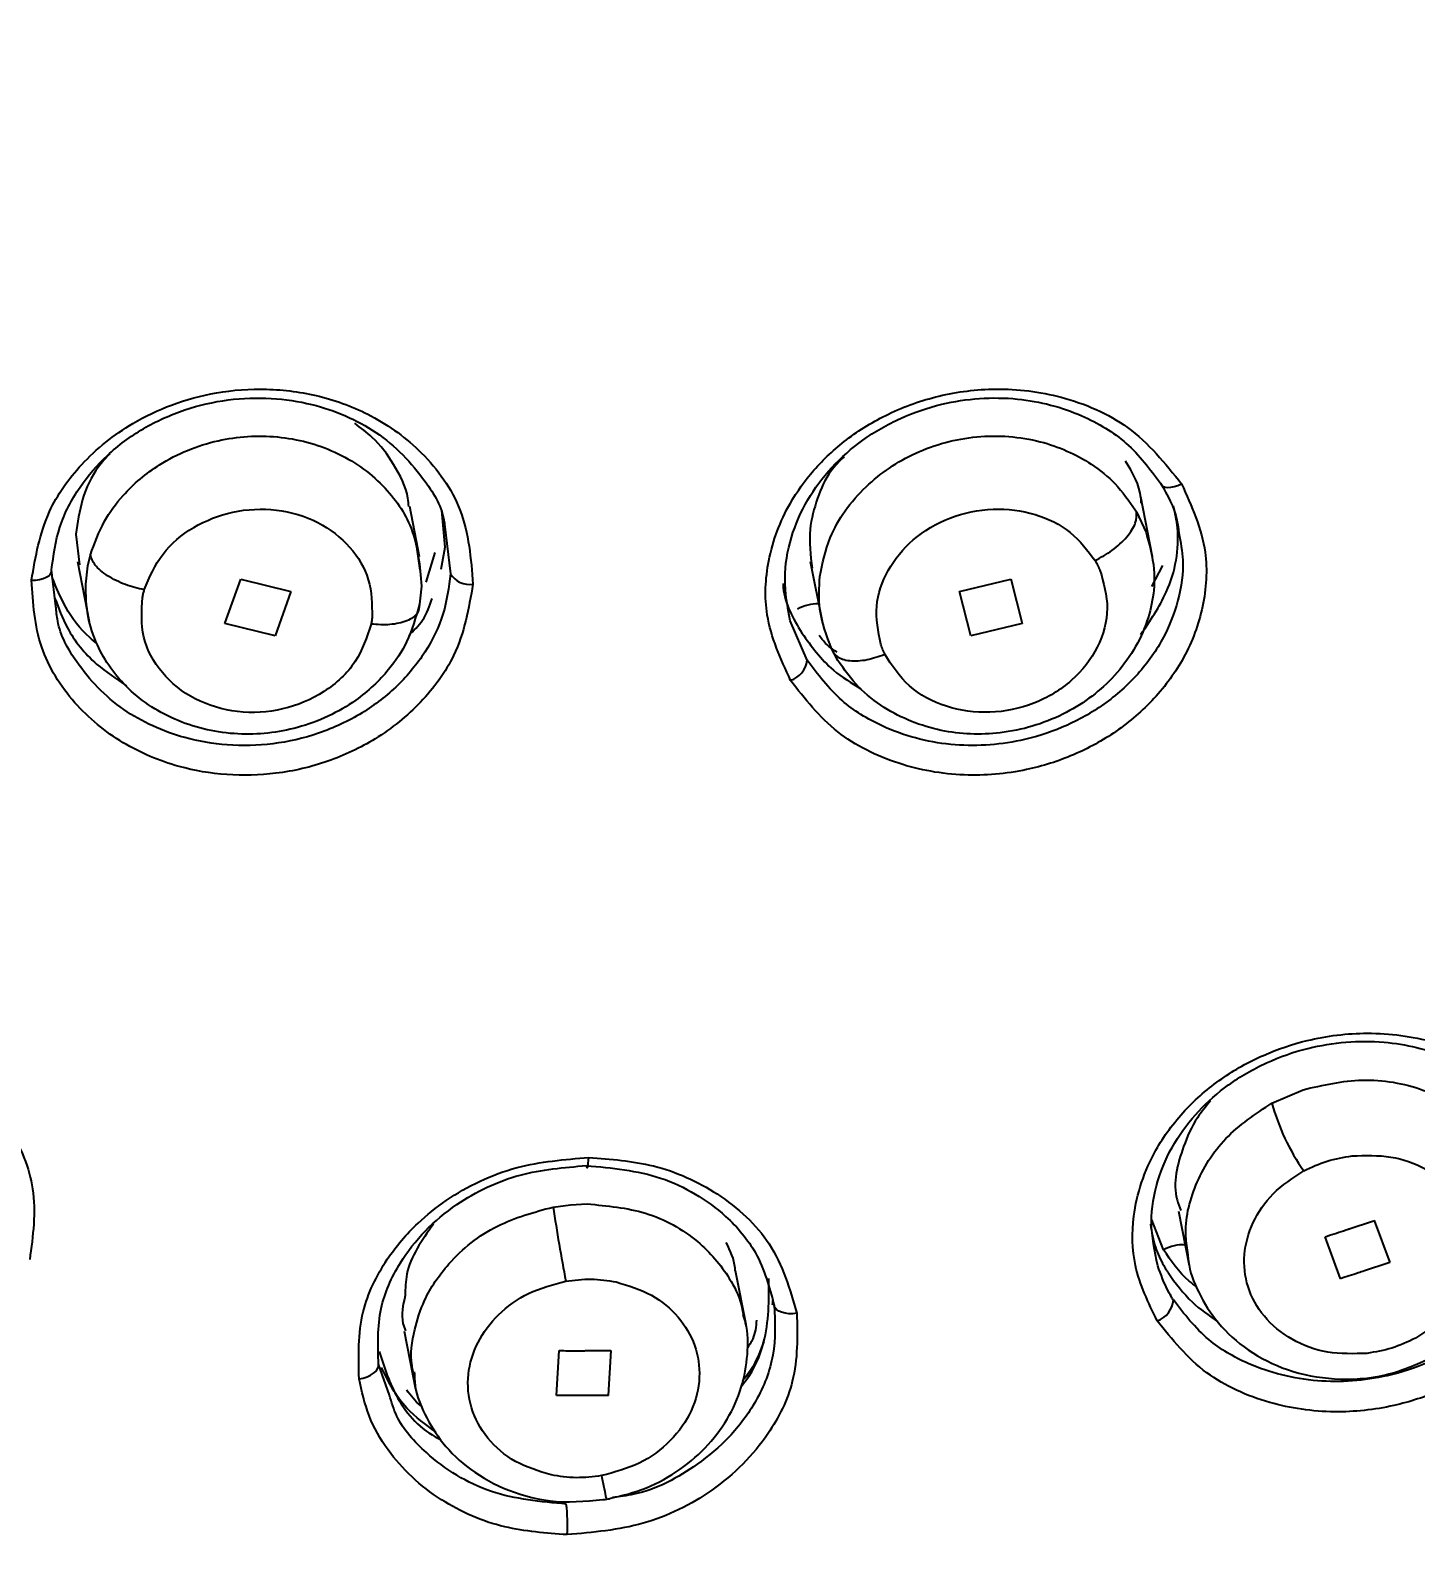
# Model space of a CAD drawing. Header units: millimetres. Extents: x 6110 to 6704, y -2661 to -1821.
# Drawn here: x 6320.283 to 6323.573, y -2183.239 to -2179.602 of the extents above; entities that cross this region are included whole.
import ezdxf

# ---------------------------------------------------------------- set-up
doc = ezdxf.new("R2010")
doc.units = ezdxf.units.MM
doc.header["$LTSCALE"] = 0.1
doc.layers.get('0').update_dxf_attribs({"lineweight": 15})
doc.layers.add('DIM', color=3, linetype='Continuous', lineweight=9)
doc.styles.get("Standard").update_dxf_attribs({"font": 'arial.ttf'})
doc.dimstyles.new('ISO-25', dxfattribs={"dimtxt": 2.5, "dimasz": 2.5, "dimexe": 1.25, "dimexo": 0.625, "dimtad": 1, "dimlfac": 5, "dimtxsty": 'Standard', "dimcen": 2.5, "dimadec": 0, "dimazin": 0, "dimtfac": 1, "dimtmove": 0, "dimatfit": 3, "dimfxl": 0, "dimarcsym": 0})

# ---------------------------------------------------------------- blocks, each defined once
blk = doc.blocks.new('*D49')
at = {"layer": 'Defpoints', "color": 0}
for p in [(6307.9519, -2080.7498), (6411.4918, -2580.4433), (6420.3266, -2580.4433)]:
    blk.add_point(p, dxfattribs=at)
at = {"layer": 'DIM', "color": 0, "lineweight": -2}
for p, q in [((6308.5769, -2080.7498), (6421.5766, -2080.7498)), ((6420.3266, -2084.7498), (6420.3266, -2576.4433)), ((6412.1168, -2580.4433), (6421.5766, -2580.4433))]:
    blk.add_line(p, q, dxfattribs=at)
at = {"layer": 'DIM', "color": 0}
for points in [[(6419.6599, -2084.7498), (6420.9932, -2084.7498), (6420.3266, -2080.7498)], [(6419.6599, -2576.4433), (6420.9932, -2576.4433), (6420.3266, -2580.4433)]]:
    blk.add_solid(points, dxfattribs=at)
at = {"layer": 'DIM', "color": 0, "insert": (6417.0795, -2330.5966), "char_height": 4, "attachment_point": 5, "rotation": 90}
blk.add_mtext('(2280)', dxfattribs=at)

msp = doc.modelspace()

# ---------------------------------------------------------------- linework, layer by layer
at = {"linetype": 'Continuous', "lineweight": 25}
for p, q in [((6321.2072, -2180.852), (6321.1838, -2180.7323)), ((6321.2682, -2180.8289), (6321.2599, -2180.7423)), ((6322.907, -2180.7401), (6322.9101, -2180.7454)), ((6322.9483, -2180.8519), (6322.9205, -2180.7095)), ((6321.2662, -2180.7742), (6321.2806, -2180.8923)), ((6322.9101, -2180.7454), (6322.933, -2180.7942)), ((6320.3908, -2180.7981), (6320.3988, -2180.8714)), ((6321.2085, -2180.8835), (6321.199, -2180.8171)), ((6320.4191, -2180.8737), (6320.4251, -2180.8476)), ((6321.2436, -2180.8414), (6321.2221, -2180.9122)), ((6321.2586, -2180.8816), (6321.2682, -2180.8289)), ((6320.3431, -2180.9698), (6320.3327, -2180.8829)), ((6320.3942, -2180.8629), (6320.4221, -2181.0054)), ((6320.414, -2180.9171), (6320.4191, -2180.8737)), ((6322.1353, -2180.8629), (6322.1631, -2181.0052)), ((6322.9723, -2180.8724), (6322.9455, -2180.9228)), ((6320.7448, -2181.0107), (6320.7825, -2180.9053)), ((6320.7825, -2180.9053), (6320.9015, -2180.9345)), ((6321.2116, -2180.9216), (6321.2065, -2180.9648)), ((6322.4901, -2180.9344), (6322.6116, -2180.905)), ((6322.6114, -2180.9047), (6322.6384, -2181.0104)), ((6320.9016, -2180.9341), (6320.8638, -2181.04)), ((6322.5168, -2181.0398), (6322.4901, -2180.9344)), ((6320.8639, -2181.04), (6320.7448, -2181.0106)), ((6322.128, -2181.0979), (6322.0875, -2181.0042)), ((6322.6385, -2181.0104), (6322.5168, -2181.0398)), ((6322.2008, -2181.0981), (6322.1857, -2181.0699)), ((6323.2318, -2182.15), (6323.3063, -2182.118)), ((6321.5242, -2182.3968), (6321.5658, -2182.3913)), ((6321.5658, -2182.3913), (6321.6053, -2182.3895)), ((6323.0104, -2182.4068), (6323.0356, -2182.5359)), ((6322.9746, -2182.4983), (6322.9465, -2182.4273)), ((6323.475, -2182.429), (6323.5117, -2182.529)), ((6323.3949, -2182.5674), (6323.3581, -2182.4675)), ((6321.9827, -2182.6759), (6321.9578, -2182.5486)), ((6321.1707, -2182.6918), (6321.1975, -2182.8293)), ((6321.5325, -2182.8448), (6321.5385, -2182.738)), ((6321.6612, -2182.7378), (6321.6552, -2182.8445)), ((6321.1355, -2182.8438), (6321.1095, -2182.7703))]:
    msp.add_line(p, q, dxfattribs=at)
at = {"linetype": 'Continuous', "lineweight": 25, "flags": 128}
for points in [[(6322.9674, -2180.6768), (6322.9694, -2180.6811), (6322.973, -2180.6843), (6322.978, -2180.6864), (6322.9844, -2180.6873), (6322.9917, -2180.6869), (6322.9998, -2180.6853), (6323.0084, -2180.6824), (6323.0171, -2180.6785)], [(6320.2852, -2180.9075), (6320.295, -2180.9072), (6320.3045, -2180.9059), (6320.313, -2180.9037), (6320.3203, -2180.9006), (6320.3262, -2180.8969), (6320.3303, -2180.8925), (6320.3325, -2180.8878), (6320.3327, -2180.8829)], [(6321.6032, -2182.2984), (6321.604, -2182.3014), (6321.6048, -2182.3029), (6321.6057, -2182.3027), (6321.6065, -2182.3009), (6321.6072, -2182.2975), (6321.6079, -2182.2927), (6321.6086, -2182.2865), (6321.609, -2182.2792)], [(6322.1033, -2182.6493), (6322.0936, -2182.6503), (6322.0841, -2182.6502), (6322.0752, -2182.6491), (6322.0672, -2182.647), (6322.0604, -2182.6439), (6322.055, -2182.6401), (6322.0513, -2182.6356), (6322.0494, -2182.6306)], [(6321.0634, -2182.805), (6321.0732, -2182.8031), (6321.0825, -2182.8002), (6321.0908, -2182.7963), (6321.098, -2182.7918), (6321.1036, -2182.7867), (6321.1075, -2182.7813), (6321.1095, -2182.7758), (6321.1095, -2182.7703)]]:
    msp.add_lwpolyline(points, dxfattribs=at)
at = {"linetype": 'Continuous', "lineweight": 25}
for centre, radius, start, end in [((6321.3255, -2180.8651), 0.0525, 211.156, 279.1918), ((6322.1526, -2181.0627), 0.0989, 88.553, 118.9374), ((6322.0705, -2181.0903), 0.058, 287.979, 352.4631), ((6323.7375, -2182.0105), 0.5245, 195.4246, 214.963), ((6326.2611, -2181.6794), 4.7908, 188.6115, 190.7512), ((6323.0188, -2182.5767), 0.09, 85.3733, 119.4424), ((6322.9417, -2182.6135), 0.0562, 288.113, 355.7477), ((6321.1734, -2183.149), 0.3851, 356.0989, 6.9089)]:
    msp.add_arc(centre, radius, start, end, dxfattribs=at)
for points, knots in [([(6321.293, -2186.764), (6320.8419, -2186.7483), (6319.9316, -2186.7166), (6318.485, -2186.4398), (6316.9759, -2185.9377), (6315.4952, -2185.1542), (6314.1777, -2184.1438), (6313.0843, -2182.9494), (6312.2263, -2181.5849), (6311.6675, -2180.1736), (6311.3755, -2178.748), (6311.3229, -2177.4154), (6311.4712, -2176.1199), (6311.8197, -2174.7929), (6312.4334, -2173.4004), (6313.3515, -2172.0223), (6314.5158, -2170.7843), (6315.8723, -2169.7429), (6317.4071, -2168.9085), (6318.9812, -2168.3491), (6320.5618, -2168.0162), (6321.5761, -2167.9766), (6322.0888, -2167.9566)], [0, 0, 0, 0, 0.041768, 0.084276, 0.137195, 0.191649, 0.244568, 0.299021, 0.351941, 0.406395, 0.452689, 0.499999, 0.541767, 0.584275, 0.637195, 0.691649, 0.744569, 0.799023, 0.851943, 0.906397, 0.952691, 1, 1, 1, 1]), ([(6322.0888, -2167.9566), (6322.5399, -2167.9721), (6323.4501, -2168.0035), (6324.8965, -2168.2792), (6326.4055, -2168.7808), (6327.8861, -2169.5637), (6329.2039, -2170.5755), (6330.2972, -2171.7696), (6331.1552, -2173.1344), (6331.738, -2174.606), (6332.0396, -2176.1695), (6332.046, -2177.7528), (6331.7572, -2179.3387), (6331.1866, -2180.8551), (6330.3399, -2182.2852), (6329.2566, -2183.5636), (6327.9474, -2184.6755), (6326.4733, -2185.5721), (6324.8497, -2186.2386), (6323.1116, -2186.6783), (6321.9071, -2186.7351), (6321.293, -2186.764)], [0, 0, 0, 0, 0.041773, 0.084286, 0.13721, 0.19167, 0.244595, 0.299054, 0.351979, 0.406439, 0.459364, 0.513823, 0.566748, 0.621208, 0.674132, 0.728592, 0.781517, 0.835976, 0.888901, 0.94336, 1, 1, 1, 1]), ([(6321.3809, -2185.9566), (6321.6045, -2185.9521), (6322.0959, -2185.9424), (6322.797, -2185.8645), (6323.4932, -2185.741), (6324.1897, -2185.5701), (6324.9737, -2185.3151), (6325.8098, -2184.9581), (6326.6008, -2184.5285), (6327.3343, -2184.0423), (6328.0041, -2183.5074), (6328.6331, -2182.8998), (6329.1329, -2182.3164), (6329.5485, -2181.7439), (6329.8717, -2181.2236), (6330.1389, -2180.7127), (6330.3732, -2180.1857), (6330.5602, -2179.6697), (6330.701, -2179.1712), (6330.8106, -2178.68), (6330.8941, -2178.1625), (6330.919, -2177.7697), (6330.9307, -2177.586)], [0, 0, 0, 0, 0.0464086, 0.1019943, 0.1457751, 0.1926353, 0.2502527, 0.3164034, 0.3813084, 0.4380493, 0.5012503, 0.5626126, 0.6246974, 0.6667243, 0.7164237, 0.7588041, 0.7939083, 0.8444623, 0.8813604, 0.9103249, 0.9580831, 1, 1, 1, 1]), ([(6320.2852, -2180.9075), (6320.2947, -2180.8519), (6320.3115, -2180.7534), (6320.4025, -2180.6252), (6320.5064, -2180.5411), (6320.6189, -2180.4876), (6320.7267, -2180.4584), (6320.8467, -2180.4497), (6320.973, -2180.4667), (6321.1019, -2180.5155), (6321.2227, -2180.6046), (6321.3201, -2180.7426), (6321.3291, -2180.8565), (6321.3339, -2180.9169)], [0, 0, 0, 0, 0.115837, 0.20532, 0.304486, 0.367013, 0.434486, 0.506905, 0.584256, 0.666585, 0.763359, 0.874503, 1, 1, 1, 1]), ([(6322.0884, -2181.1455), (6322.065, -2181.0946), (6322.0237, -2181.0045), (6322.0306, -2180.856), (6322.0741, -2180.7385), (6322.1426, -2180.6428), (6322.2207, -2180.5696), (6322.3214, -2180.5079), (6322.4423, -2180.465), (6322.5837, -2180.4474), (6322.7409, -2180.4673), (6322.9054, -2180.5387), (6322.9784, -2180.6301), (6323.0171, -2180.6785)], [0, 0, 0, 0, 0.115846, 0.20532, 0.30441, 0.366897, 0.434361, 0.506805, 0.584213, 0.666513, 0.763284, 0.874453, 1, 1, 1, 1]), ([(6320.3327, -2180.8829), (6320.3373, -2180.8487), (6320.3466, -2180.7802), (6320.3951, -2180.6874), (6320.4632, -2180.6079), (6320.5483, -2180.5448), (6320.6469, -2180.5001), (6320.7509, -2180.4762), (6320.8538, -2180.4726), (6320.9761, -2180.4911), (6321.1136, -2180.55), (6321.2135, -2180.6556), (6321.2619, -2180.7363), (6321.2661, -2180.7727), (6321.2662, -2180.7742)], [0, 0, 0, 0, 0.087495, 0.175009, 0.254045, 0.336024, 0.417364, 0.495789, 0.571321, 0.643983, 0.771671, 0.906062, 0.996012, 1, 1, 1, 1]), ([(6322.0875, -2181.0042), (6322.0813, -2180.9707), (6322.0693, -2180.9053), (6322.0863, -2180.8066), (6322.1251, -2180.7166), (6322.1837, -2180.6378), (6322.2588, -2180.5717), (6322.3479, -2180.5204), (6322.4711, -2180.4782), (6322.6239, -2180.4674), (6322.7753, -2180.5075), (6322.8936, -2180.5787), (6322.9424, -2180.6436), (6322.9674, -2180.6768)], [0, 0, 0, 0, 0.086033, 0.168373, 0.247137, 0.32261, 0.397231, 0.473644, 0.549182, 0.680896, 0.80011, 0.89762, 1, 1, 1, 1]), ([(6321.1814, -2180.7326), (6321.1809, -2180.726), (6321.1781, -2180.6906), (6321.1483, -2180.6335), (6321.1047, -2180.5732), (6321.0675, -2180.5456), (6321.0532, -2180.5349)], [0, 0, 0, 0, 0.084897, 0.452338, 0.788447, 1, 1, 1, 1]), ([(6322.1578, -2180.8991), (6322.1643, -2180.8679), (6322.1805, -2180.7903), (6322.2586, -2180.6826), (6322.3832, -2180.598), (6322.5311, -2180.5584), (6322.6802, -2180.5697), (6322.7901, -2180.6188), (6322.8637, -2180.6783), (6322.8922, -2180.719), (6322.907, -2180.7401)], [0, 0, 0, 0, 0.104564, 0.260162, 0.402809, 0.550138, 0.700655, 0.83721, 0.915392, 1, 1, 1, 1]), ([(6320.4251, -2180.8476), (6320.4348, -2180.8204), (6320.4527, -2180.7701), (6320.5077, -2180.6957), (6320.5943, -2180.6221), (6320.7232, -2180.5692), (6320.8714, -2180.5598), (6321.0115, -2180.5967), (6321.1226, -2180.6753), (6321.2005, -2180.7874), (6321.2077, -2180.8744), (6321.2116, -2180.9216)], [0, 0, 0, 0, 0.081345, 0.150323, 0.250823, 0.380167, 0.500502, 0.623693, 0.750092, 0.864527, 1, 1, 1, 1]), ([(6320.4709, -2180.6071), (6320.4617, -2180.6172), (6320.4321, -2180.6493), (6320.4025, -2180.7152), (6320.3947, -2180.7705), (6320.3908, -2180.7981)], [0, 0, 0, 0, 0.185173, 0.592563, 1, 1, 1, 1]), ([(6322.2154, -2180.6143), (6322.2045, -2180.6252), (6322.1756, -2180.6542), (6322.1505, -2180.7145), (6322.129, -2180.7927), (6322.1359, -2180.8483), (6322.1397, -2180.8792)], [0, 0, 0, 0, 0.150206, 0.39912, 0.666262, 1, 1, 1, 1]), ([(6322.9215, -2180.7246), (6322.9213, -2180.7204), (6322.9198, -2180.6846), (6322.901, -2180.6527), (6322.8844, -2180.6245)], [0, 0, 0, 0, 0.116649, 1, 1, 1, 1]), ([(6323.0171, -2180.6785), (6323.0411, -2180.7317), (6323.0831, -2180.8245), (6323.0733, -2180.9702), (6323.0296, -2181.0895), (6322.9565, -2181.1904), (6322.8659, -2181.2686), (6322.7622, -2181.3258), (6322.6397, -2181.3644), (6322.4959, -2181.377), (6322.3388, -2181.3484), (6322.1883, -2181.2739), (6322.1224, -2181.1893), (6322.0884, -2181.1455)], [0, 0, 0, 0, 0.120667, 0.21073, 0.298186, 0.376477, 0.451807, 0.522703, 0.593579, 0.684213, 0.782157, 0.887406, 1, 1, 1, 1]), ([(6322.9674, -2180.6768), (6322.9836, -2180.7055), (6323.005, -2180.7433), (6323.0097, -2180.7856), (6323.0109, -2180.7959)], [0, 0, 0, 0, 0.755973, 1, 1, 1, 1]), ([(6320.553, -2180.9306), (6320.5654, -2180.901), (6320.5895, -2180.8431), (6320.6675, -2180.7781), (6320.7629, -2180.7403), (6320.8686, -2180.7353), (6320.9683, -2180.7653), (6321.0451, -2180.8252), (6321.0931, -2180.9053), (6321.094, -2180.9648), (6321.0944, -2180.9948)], [0, 0, 0, 0, 0.1290389, 0.251836, 0.3742594, 0.5006088, 0.6288689, 0.7539592, 0.8758438, 1, 1, 1, 1]), ([(6322.3025, -2181.0592), (6322.2966, -2181.0292), (6322.2851, -2180.9706), (6322.3156, -2180.8821), (6322.3764, -2180.8074), (6322.465, -2180.7546), (6322.5688, -2180.7331), (6322.6701, -2180.7465), (6322.7582, -2180.7894), (6322.794, -2180.8371), (6322.812, -2180.861)], [0, 0, 0, 0, 0.12858, 0.251044, 0.373441, 0.500114, 0.629062, 0.754821, 0.876746, 1, 1, 1, 1]), ([(6322.9205, -2181.0366), (6322.9428, -2181.0038), (6322.9959, -2180.9257), (6323.0159, -2180.8154), (6323.002, -2180.7487), (6322.9984, -2180.7317)], [0, 0, 0, 0, 0.349529, 0.834181, 1, 1, 1, 1]), ([(6322.812, -2180.861), (6322.8258, -2180.8534), (6322.8471, -2180.8417), (6322.8714, -2180.8215), (6322.8877, -2180.8049), (6322.9, -2180.788), (6322.9109, -2180.7668), (6322.9104, -2180.7539), (6322.9101, -2180.7454)], [0, 0, 0, 0, 0.237044, 0.365343, 0.496856, 0.628829, 0.758453, 1, 1, 1, 1]), ([(6323.0109, -2180.7959), (6323.015, -2180.8172), (6323.0252, -2180.8696), (6323.012, -2180.9566), (6322.9752, -2181.0511), (6322.9127, -2181.1371), (6322.8306, -2181.2081), (6322.7364, -2181.2596), (6322.6155, -2181.2977), (6322.4645, -2181.3067), (6322.3177, -2181.2663), (6322.2004, -2181.1941), (6322.1533, -2181.1316), (6322.128, -2181.0979)], [0, 0, 0, 0, 0.056339, 0.138236, 0.221589, 0.307912, 0.391272, 0.471693, 0.549203, 0.673083, 0.803167, 0.89414, 1, 1, 1, 1]), ([(6322.933, -2180.7942), (6322.9409, -2180.8231), (6322.9605, -2180.8943), (6322.9437, -2180.9959), (6322.9011, -2181.0821), (6322.8401, -2181.1595), (6322.7372, -2181.2347), (6322.5917, -2181.2777), (6322.4404, -2181.2716), (6322.3259, -2181.2252), (6322.2462, -2181.1625), (6322.2162, -2181.12), (6322.2008, -2181.0981)], [0, 0, 0, 0, 0.085954, 0.211844, 0.28258, 0.350068, 0.474772, 0.605729, 0.725083, 0.853502, 0.924565, 1, 1, 1, 1]), ([(6320.553, -2180.9306), (6320.5378, -2180.927), (6320.5144, -2180.9214), (6320.4856, -2180.9086), (6320.4653, -2180.8972), (6320.4486, -2180.8846), (6320.4318, -2180.8677), (6320.4278, -2180.8555), (6320.4251, -2180.8476)], [0, 0, 0, 0, 0.23902, 0.367697, 0.499178, 0.630779, 0.759801, 1, 1, 1, 1]), ([(6322.8235, -2180.8837), (6322.8321, -2180.9137), (6322.8493, -2180.9738), (6322.8228, -2181.0688), (6322.7606, -2181.1496), (6322.6689, -2181.2053), (6322.5618, -2181.2275), (6322.4561, -2181.2124), (6322.364, -2181.1638), (6322.3296, -2181.1104), (6322.3123, -2181.0836)], [0, 0, 0, 0, 0.1248649, 0.2501964, 0.3752392, 0.5000171, 0.6247023, 0.7495222, 0.8746258, 1, 1, 1, 1]), ([(6322.812, -2180.861), (6322.8141, -2180.8647), (6322.8183, -2180.8721), (6322.8217, -2180.8799), (6322.8235, -2180.8837)], [0, 0, 0, 0, 0.497787, 1, 1, 1, 1]), ([(6321.3339, -2180.9169), (6321.3237, -2180.9748), (6321.3059, -2181.0759), (6321.2144, -2181.2003), (6321.1098, -2181.2853), (6320.9908, -2181.342), (6320.8696, -2181.3699), (6320.7486, -2181.3734), (6320.6235, -2181.3518), (6320.4953, -2181.2975), (6320.3795, -2181.2008), (6320.2956, -2181.0664), (6320.2887, -2180.9617), (6320.2852, -2180.9075)], [0, 0, 0, 0, 0.120535, 0.210535, 0.298079, 0.374841, 0.451939, 0.522806, 0.593655, 0.684315, 0.782255, 0.887469, 1, 1, 1, 1]), ([(6320.4405, -2181.0578), (6320.4347, -2181.0533), (6320.4041, -2181.0293), (6320.3653, -2180.9765), (6320.3441, -2180.925), (6320.3342, -2180.901)], [0, 0, 0, 0, 0.1101841, 0.5864738, 1, 1, 1, 1]), ([(6321.2806, -2180.8923), (6321.2764, -2180.9246), (6321.2679, -2180.9891), (6321.2233, -2181.0797), (6321.1579, -2181.16), (6321.0717, -2181.2267), (6320.9699, -2181.2744), (6320.86, -2181.2998), (6320.7511, -2181.3026), (6320.6276, -2181.2812), (6320.4949, -2181.2206), (6320.397, -2181.1177), (6320.3481, -2181.0285), (6320.3441, -2180.9816), (6320.3431, -2180.9698)], [0, 0, 0, 0, 0.080364, 0.160743, 0.23987, 0.320405, 0.40389, 0.484507, 0.562279, 0.637234, 0.756953, 0.882668, 0.97058, 1, 1, 1, 1]), ([(6321.2065, -2180.9648), (6321.1982, -2180.9952), (6321.1832, -2181.05), (6321.1309, -2181.1283), (6321.0487, -2181.2054), (6320.9235, -2181.2643), (6320.7729, -2181.2806), (6320.6292, -2181.2487), (6320.5106, -2181.1722), (6320.4449, -2181.0794), (6320.4157, -2180.9923), (6320.4146, -2180.9428), (6320.414, -2180.9171)], [0, 0, 0, 0, 0.087043, 0.156836, 0.249772, 0.378161, 0.496686, 0.619704, 0.743332, 0.860728, 0.927688, 1, 1, 1, 1]), ([(6322.0709, -2180.9153), (6322.0709, -2180.9186), (6322.072, -2180.9609), (6322.0946, -2180.9985), (6322.1154, -2181.0332)], [0, 0, 0, 0, 0.077875, 1, 1, 1, 1]), ([(6322.1857, -2181.0699), (6322.174, -2181.0392), (6322.1531, -2180.9841), (6322.1564, -2180.9252), (6322.1578, -2180.8991)], [0, 0, 0, 0, 0.557636, 1, 1, 1, 1]), ([(6320.3409, -2180.9513), (6320.3496, -2180.9747), (6320.3708, -2181.0318), (6320.4294, -2181.1043), (6320.4863, -2181.142), (6320.5109, -2181.1583)], [0, 0, 0, 0, 0.28377, 0.690416, 1, 1, 1, 1]), ([(6321.0918, -2181.0121), (6321.0817, -2181.0429), (6321.0616, -2181.1046), (6320.9836, -2181.1769), (6320.8836, -2181.2196), (6320.7733, -2181.2258), (6320.6702, -2181.1946), (6320.5906, -2181.131), (6320.543, -2181.0439), (6320.5469, -2180.9803), (6320.5488, -2180.9485)], [0, 0, 0, 0, 0.125071, 0.250364, 0.375365, 0.500101, 0.624754, 0.749553, 0.874644, 1, 1, 1, 1]), ([(6320.5488, -2180.9485), (6320.5494, -2180.9455), (6320.5506, -2180.9395), (6320.5522, -2180.9336), (6320.553, -2180.9306)], [0, 0, 0, 0, 0.49993, 1, 1, 1, 1]), ([(6321.1813, -2181.0389), (6321.1932, -2181.0273), (6321.2195, -2181.0016), (6321.2309, -2180.9689), (6321.2372, -2180.951)], [0, 0, 0, 0, 0.452036, 1, 1, 1, 1]), ([(6321.2065, -2180.9648), (6321.206, -2180.9724), (6321.2051, -2180.9839), (6321.1918, -2180.9965), (6321.1772, -2181.0045), (6321.1586, -2181.0101), (6321.1309, -2181.0145), (6321.1072, -2181.013), (6321.0918, -2181.0121)], [0, 0, 0, 0, 0.239396, 0.368321, 0.499999, 0.631677, 0.760603, 1, 1, 1, 1]), ([(6321.0944, -2180.9948), (6321.094, -2180.9977), (6321.0934, -2181.0035), (6321.0923, -2181.0092), (6321.0918, -2181.0121)], [0, 0, 0, 0, 0.498382, 1, 1, 1, 1]), ([(6322.1154, -2181.0332), (6322.1379, -2181.0647), (6322.1751, -2181.1167), (6322.2327, -2181.1516), (6322.2555, -2181.1654)], [0, 0, 0, 0, 0.6044833, 1, 1, 1, 1]), ([(6322.1993, -2181.0786), (6322.1916, -2181.0739), (6322.1742, -2181.0633), (6322.163, -2181.0475), (6322.1567, -2181.0386)], [0, 0, 0, 0, 0.441577, 1, 1, 1, 1]), ([(6322.1857, -2181.0699), (6322.189, -2181.0769), (6322.194, -2181.0876), (6322.2115, -2181.0957), (6322.2284, -2181.0992), (6322.2482, -2181.0994), (6322.276, -2181.0961), (6322.298, -2181.0885), (6322.3123, -2181.0836)], [0, 0, 0, 0, 0.2431366, 0.3729346, 0.5047389, 0.6358531, 0.7636633, 1, 1, 1, 1]), ([(6322.3123, -2181.0836), (6322.3105, -2181.0796), (6322.3068, -2181.0716), (6322.3039, -2181.0633), (6322.3025, -2181.0592)], [0, 0, 0, 0, 0.499865, 1, 1, 1, 1]), ([(6319.255, -2182.3465), (6319.2724, -2182.3003), (6319.3041, -2182.2162), (6319.4099, -2182.1036), (6319.5373, -2182.0276), (6319.6775, -2181.989), (6319.7993, -2181.9808), (6319.9137, -2181.9952), (6320.0285, -2182.0326), (6320.1423, -2182.1005), (6320.2411, -2182.21), (6320.3029, -2182.3574), (6320.2885, -2182.4652), (6320.2809, -2182.5217)], [0, 0, 0, 0, 0.101991, 0.186056, 0.299793, 0.376516, 0.44976, 0.519515, 0.585777, 0.673107, 0.771274, 0.880233, 1, 1, 1, 1]), ([(6322.9592, -2182.6669), (6322.9384, -2182.6241), (6322.9005, -2182.5459), (6322.8981, -2182.404), (6322.9402, -2182.2756), (6323.0204, -2182.1665), (6323.1086, -2182.0901), (6323.2084, -2182.0342), (6323.3257, -2181.9944), (6323.4653, -2181.9774), (6323.6241, -2181.999), (6323.7824, -2182.0694), (6323.8516, -2182.1553), (6323.8879, -2182.2003)], [0, 0, 0, 0, 0.101075, 0.184758, 0.29933, 0.375807, 0.448964, 0.518793, 0.58529, 0.672828, 0.771145, 0.880198, 1, 1, 1, 1]), ([(6322.9606, -2182.5363), (6322.9533, -2182.5018), (6322.9394, -2182.4356), (6322.9567, -2182.3348), (6322.9961, -2182.2452), (6323.0547, -2182.168), (6323.1286, -2182.1031), (6323.2169, -2182.0517), (6323.341, -2182.0082), (6323.4933, -2181.9957), (6323.6433, -2182.0324), (6323.7621, -2182.0998), (6323.8115, -2182.1636), (6323.8372, -2182.1969)], [0, 0, 0, 0, 0.091026, 0.174279, 0.254835, 0.328686, 0.39996, 0.476057, 0.551759, 0.682896, 0.798246, 0.894709, 1, 1, 1, 1]), ([(6323.3063, -2182.118), (6323.3531, -2182.1073), (6323.4488, -2182.0853), (6323.5882, -2182.1106), (6323.6879, -2182.1634), (6323.7518, -2182.2248), (6323.7913, -2182.28), (6323.8031, -2182.3216), (6323.808, -2182.339)], [0, 0, 0, 0, 0.219669, 0.45003, 0.648912, 0.769403, 0.903697, 1, 1, 1, 1]), ([(6323.0863, -2182.1443), (6323.0752, -2182.1576), (6323.0472, -2182.1912), (6323.0132, -2182.2699), (6322.9937, -2182.3491), (6323.012, -2182.3969), (6323.0152, -2182.4054)], [0, 0, 0, 0, 0.172083, 0.434341, 0.899866, 1, 1, 1, 1]), ([(6323.0332, -2182.5103), (6323.0308, -2182.4957), (6323.0217, -2182.4411), (6323.0451, -2182.3426), (6323.1147, -2182.228), (6323.1928, -2182.176), (6323.2318, -2182.15)], [0, 0, 0, 0, 0.107155, 0.402458, 0.701631, 1, 1, 1, 1]), ([(6323.8879, -2182.2003), (6323.9101, -2182.2475), (6323.9497, -2182.3316), (6323.9461, -2182.4735), (6323.9036, -2182.5954), (6323.8278, -2182.7002), (6323.7381, -2182.7776), (6323.6343, -2182.8356), (6323.5144, -2182.8745), (6323.3742, -2182.8896), (6323.2186, -2182.8666), (6323.0632, -2182.7964), (6322.9949, -2182.7114), (6322.9592, -2182.6669)], [0, 0, 0, 0, 0.11067, 0.197347, 0.298089, 0.373904, 0.449828, 0.520701, 0.591542, 0.677349, 0.774037, 0.881577, 1, 1, 1, 1]), ([(6321.0634, -2182.805), (6321.0619, -2182.7514), (6321.0593, -2182.6536), (6321.1201, -2182.5269), (6321.1934, -2182.4399), (6321.2933, -2182.3605), (6321.4305, -2182.2938), (6321.5514, -2182.2839), (6321.609, -2182.2792)], [0, 0, 0, 0, 0.20539, 0.37506, 0.508889, 0.606776, 0.812366, 1, 1, 1, 1]), ([(6321.1095, -2182.7703), (6321.108, -2182.7258), (6321.1051, -2182.6434), (6321.1529, -2182.535), (6321.2172, -2182.4521), (6321.3094, -2182.3756), (6321.4402, -2182.3119), (6321.55, -2182.3028), (6321.6032, -2182.2984)], [0, 0, 0, 0, 0.190581, 0.352991, 0.480908, 0.60527, 0.808717, 1, 1, 1, 1]), ([(6321.6032, -2182.2984), (6321.6639, -2182.304), (6321.7565, -2182.3126), (6321.8645, -2182.3643), (6321.9437, -2182.4224), (6322.0174, -2182.5098), (6322.0381, -2182.5877), (6322.0494, -2182.6306)], [0, 0, 0, 0, 0.275063, 0.419566, 0.568396, 0.762699, 1, 1, 1, 1]), ([(6321.609, -2182.2792), (6321.6612, -2182.2832), (6321.7713, -2182.2914), (6321.9242, -2182.3621), (6322.0547, -2182.482), (6322.0866, -2182.5919), (6322.1033, -2182.6493)], [0, 0, 0, 0, 0.214363, 0.452533, 0.714402, 1, 1, 1, 1]), ([(6323.3076, -2182.311), (6323.3258, -2182.3024), (6323.3623, -2182.2851), (6323.4024, -2182.2785), (6323.4225, -2182.2752)], [0, 0, 0, 0, 0.499962, 1, 1, 1, 1]), ([(6323.4225, -2182.2752), (6323.4537, -2182.2743), (6323.5151, -2182.2725), (6323.5984, -2182.3028), (6323.6639, -2182.3529), (6323.7062, -2182.4211), (6323.7196, -2182.5008), (6323.7, -2182.5825), (6323.6509, -2182.6575), (6323.5988, -2182.6916), (6323.5728, -2182.7087)], [0, 0, 0, 0, 0.125392, 0.247118, 0.36741, 0.489931, 0.617011, 0.745334, 0.872976, 1, 1, 1, 1]), ([(6323.8801, -2182.3129), (6323.8842, -2182.3336), (6323.8941, -2182.3845), (6323.8807, -2182.4693), (6323.844, -2182.5616), (6323.7821, -2182.6458), (6323.7011, -2182.7159), (6323.6074, -2182.7678), (6323.4867, -2182.8071), (6323.335, -2182.8185), (6323.1884, -2182.7811), (6323.0705, -2182.7117), (6323.0235, -2182.6509), (6322.9978, -2182.6176)], [0, 0, 0, 0, 0.056376, 0.138079, 0.221304, 0.30628, 0.388798, 0.468922, 0.546727, 0.670256, 0.801917, 0.891503, 1, 1, 1, 1]), ([(6323.4578, -2182.7445), (6323.4262, -2182.7454), (6323.3629, -2182.7472), (6323.2764, -2182.7145), (6323.2097, -2182.6597), (6323.1706, -2182.5882), (6323.1619, -2182.5097), (6323.1831, -2182.4325), (6323.2311, -2182.3611), (6323.2819, -2182.3279), (6323.3076, -2182.311)], [0, 0, 0, 0, 0.12707, 0.254778, 0.383158, 0.509833, 0.632002, 0.752274, 0.874295, 1, 1, 1, 1]), ([(6321.192, -2182.7883), (6321.1909, -2182.7835), (6321.184, -2182.7507), (6321.1922, -2182.6922), (6321.2191, -2182.6091), (6321.2793, -2182.5197), (6321.384, -2182.4351), (6321.4787, -2182.4092), (6321.5242, -2182.3968)], [0, 0, 0, 0, 0.0284788, 0.1919768, 0.3278575, 0.5160839, 0.7676318, 1, 1, 1, 1]), ([(6321.6053, -2182.3895), (6321.6526, -2182.3939), (6321.7494, -2182.4028), (6321.8686, -2182.4702), (6321.9378, -2182.5519), (6321.9694, -2182.6141), (6321.9744, -2182.6445), (6321.9758, -2182.6527)], [0, 0, 0, 0, 0.269995, 0.553129, 0.797577, 0.94567, 1, 1, 1, 1]), ([(6321.2399, -2182.4376), (6321.2126, -2182.4761), (6321.1744, -2182.53), (6321.1732, -2182.5902), (6321.1729, -2182.6074)], [0, 0, 0, 0, 0.713586, 1, 1, 1, 1]), ([(6322.9435, -2182.4376), (6322.9463, -2182.4562), (6322.9515, -2182.4905), (6322.9694, -2182.5259), (6322.9802, -2182.5448), (6322.9836, -2182.5503), (6322.9847, -2182.552), (6322.9851, -2182.5526)], [0, 0, 0, 0, 0.4569896, 0.8448178, 0.9515152, 0.9830347, 1, 1, 1, 1]), ([(6323.3581, -2182.4675), (6323.3727, -2182.4627), (6323.3911, -2182.4567), (6323.4105, -2182.4504), (6323.4156, -2182.4487), (6323.4171, -2182.4483), (6323.437, -2182.4417), (6323.4566, -2182.4352), (6323.4761, -2182.4287)], [0, 0, 0, 0, 0.37095, 0.46696, 0.4926, 0.502044, 0.503328, 1, 1, 1, 1]), ([(6321.9567, -2182.5487), (6321.9566, -2182.5465), (6321.9562, -2182.5227), (6321.9453, -2182.5008), (6321.9355, -2182.481)], [0, 0, 0, 0, 0.0951483, 1, 1, 1, 1]), ([(6323.0539, -2182.5867), (6323.0475, -2182.5821), (6323.0142, -2182.5581), (6322.9923, -2182.525), (6322.9746, -2182.4983)], [0, 0, 0, 0, 0.190611, 1, 1, 1, 1]), ([(6323.0322, -2182.5103), (6323.0326, -2182.5153), (6323.0349, -2182.5465), (6323.0572, -2182.6031), (6323.1028, -2182.6765), (6323.1746, -2182.7409), (6323.2691, -2182.7883), (6323.382, -2182.81), (6323.5067, -2182.8019), (6323.5825, -2182.7677), (6323.6215, -2182.7501)], [0, 0, 0, 0, 0.020419, 0.129155, 0.250753, 0.383073, 0.524387, 0.674305, 0.832743, 1, 1, 1, 1]), ([(6322.9978, -2182.6176), (6322.9977, -2182.6176), (6322.9974, -2182.6171), (6322.9963, -2182.6154), (6322.9923, -2182.6088), (6322.9777, -2182.5832), (6322.9682, -2182.5571), (6322.9606, -2182.5363)], [0, 0, 0, 0, 0.0019184, 0.019038, 0.0683807, 0.2579675, 1, 1, 1, 1]), ([(6322.9851, -2182.5526), (6323.0028, -2182.5772), (6323.0348, -2182.6215), (6323.0819, -2182.6544), (6323.1027, -2182.669)], [0, 0, 0, 0, 0.556939, 1, 1, 1, 1]), ([(6323.5123, -2182.5287), (6323.4929, -2182.535), (6323.4728, -2182.5416), (6323.4476, -2182.5499), (6323.4278, -2182.5564), (6323.4088, -2182.5626), (6323.3948, -2182.5671)], [0, 0, 0, 0, 0.49521, 0.513109, 0.644292, 1, 1, 1, 1]), ([(6321.5196, -2183.0333), (6321.4902, -2183.0243), (6321.4312, -2183.0063), (6321.3648, -2182.9482), (6321.3253, -2182.8752), (6321.3179, -2182.7947), (6321.3412, -2182.7172), (6321.3914, -2182.6502), (6321.4641, -2182.597), (6321.5239, -2182.5812), (6321.5543, -2182.5731)], [0, 0, 0, 0, 0.12707, 0.254778, 0.383158, 0.509833, 0.632002, 0.752274, 0.874295, 1, 1, 1, 1]), ([(6321.5543, -2182.5731), (6321.5745, -2182.5706), (6321.6149, -2182.5654), (6321.6544, -2182.5717), (6321.6742, -2182.5748)], [0, 0, 0, 0, 0.499962, 1, 1, 1, 1]), ([(6321.6742, -2182.5748), (6321.7032, -2182.5836), (6321.7604, -2182.601), (6321.8249, -2182.6559), (6321.8651, -2182.7241), (6321.8768, -2182.8023), (6321.8573, -2182.8825), (6321.8068, -2182.9543), (6321.7317, -2183.0105), (6321.6702, -2183.0268), (6321.6395, -2183.035)], [0, 0, 0, 0, 0.125392, 0.247118, 0.36741, 0.489931, 0.617011, 0.745334, 0.872976, 1, 1, 1, 1]), ([(6321.9719, -2182.8221), (6321.9752, -2182.8181), (6322.0007, -2182.787), (6322.0376, -2182.7008), (6322.0372, -2182.6178), (6322.037, -2182.5669)], [0, 0, 0, 0, 0.054592, 0.420124, 1, 1, 1, 1]), ([(6321.1729, -2182.6074), (6321.1677, -2182.6298), (6321.161, -2182.6585), (6321.1714, -2182.685), (6321.1738, -2182.6908)], [0, 0, 0, 0, 0.778516, 1, 1, 1, 1]), ([(6322.0494, -2182.6306), (6322.0513, -2182.67), (6322.0549, -2182.7472), (6322.0126, -2182.8549), (6321.9483, -2182.943), (6321.8531, -2183.0221), (6321.7559, -2183.0762), (6321.6825, -2183.0847), (6321.6655, -2183.0866)], [0, 0, 0, 0, 0.195694, 0.382454, 0.546296, 0.69346, 0.928916, 1, 1, 1, 1]), ([(6322.0453, -2182.619), (6322.0455, -2182.6205), (6322.0459, -2182.6239), (6322.0449, -2182.6274), (6322.0443, -2182.6294)], [0, 0, 0, 0, 0.427919, 1, 1, 1, 1]), ([(6322.1033, -2182.6493), (6322.1046, -2182.7038), (6322.1069, -2182.8026), (6322.0344, -2182.9515), (6321.9135, -2183.0733), (6321.7417, -2183.1591), (6321.6188, -2183.1698), (6321.5576, -2183.1752)], [0, 0, 0, 0, 0.2091199, 0.3790708, 0.5999074, 0.8008666, 1, 1, 1, 1]), ([(6321.6441, -2183.0923), (6321.6749, -2183.0856), (6321.736, -2183.0721), (6321.8183, -2183.0286), (6321.8876, -2182.9715), (6321.9402, -2182.9026), (6321.9745, -2182.8267), (6321.9879, -2182.7487), (6321.9877, -2182.6896), (6321.9782, -2182.6589), (6321.9762, -2182.6525)], [0, 0, 0, 0, 0.146555, 0.290644, 0.432532, 0.572232, 0.709399, 0.841403, 0.96703, 1, 1, 1, 1]), ([(6322.0076, -2182.6657), (6322.0061, -2182.6809), (6322.0039, -2182.7046), (6321.99, -2182.7255), (6321.985, -2182.7331)], [0, 0, 0, 0, 0.638578, 1, 1, 1, 1]), ([(6321.111, -2182.7404), (6321.1232, -2182.7781), (6321.1485, -2182.8564), (6321.2104, -2182.9273), (6321.256, -2182.9488), (6321.2578, -2182.9497)], [0, 0, 0, 0, 0.471171, 0.978593, 1, 1, 1, 1]), ([(6321.5385, -2182.738), (6321.5531, -2182.7381), (6321.5731, -2182.7381), (6321.5938, -2182.7381), (6321.6204, -2182.738), (6321.6415, -2182.7379), (6321.6618, -2182.7379)], [0, 0, 0, 0, 0.353841, 0.486131, 0.504878, 1, 1, 1, 1]), ([(6322.0246, -2182.7165), (6322.0145, -2182.7437), (6322.0023, -2182.7766), (6321.9784, -2182.8048), (6321.9742, -2182.8097)], [0, 0, 0, 0, 0.826897, 1, 1, 1, 1]), ([(6323.5728, -2182.7087), (6323.5545, -2182.7173), (6323.5181, -2182.7346), (6323.4779, -2182.7412), (6323.4578, -2182.7445)], [0, 0, 0, 0, 0.499962, 1, 1, 1, 1]), ([(6321.2467, -2182.9319), (6321.2217, -2182.9139), (6321.1628, -2182.8716), (6321.1332, -2182.8123), (6321.1163, -2182.7782)], [0, 0, 0, 0, 0.425849, 1, 1, 1, 1]), ([(6321.5576, -2183.1752), (6321.5075, -2183.1715), (6321.4001, -2183.1636), (6321.2468, -2183.0956), (6321.1415, -2182.9971), (6321.0829, -2182.8941), (6321.0698, -2182.8346), (6321.0634, -2182.805)], [0, 0, 0, 0, 0.206177, 0.441339, 0.705415, 0.85366, 1, 1, 1, 1]), ([(6321.1945, -2182.7885), (6321.1948, -2182.8003), (6321.1959, -2182.8361), (6321.2198, -2182.8932), (6321.2612, -2182.9614), (6321.328, -2183.0249), (6321.4194, -2183.0747), (6321.5343, -2183.1036), (6321.6159, -2183.0945), (6321.6583, -2183.0898)], [0, 0, 0, 0, 0.056923, 0.172556, 0.305729, 0.45567, 0.621666, 0.803179, 1, 1, 1, 1]), ([(6321.5557, -2183.1026), (6321.4946, -2183.0969), (6321.4015, -2183.0882), (6321.2927, -2183.0359), (6321.2147, -2182.9769), (6321.1558, -2182.9121), (6321.1405, -2182.8607), (6321.1355, -2182.8438)], [0, 0, 0, 0, 0.322006, 0.491102, 0.66521, 0.889707, 1, 1, 1, 1]), ([(6321.2135, -2182.8712), (6321.2122, -2182.8702), (6321.1969, -2182.8593), (6321.1861, -2182.8448), (6321.1764, -2182.8315)], [0, 0, 0, 0, 0.089038, 1, 1, 1, 1]), ([(6321.6558, -2182.8444), (6321.6354, -2182.8445), (6321.6144, -2182.8445), (6321.5879, -2182.8445), (6321.5671, -2182.8445), (6321.5471, -2182.8445), (6321.5325, -2182.8445)], [0, 0, 0, 0, 0.49521, 0.513122, 0.64432, 1, 1, 1, 1]), ([(6321.6395, -2183.035), (6321.6193, -2183.0375), (6321.5789, -2183.0427), (6321.5394, -2183.0364), (6321.5196, -2183.0333)], [0, 0, 0, 0, 0.499962, 1, 1, 1, 1]), ([(6321.6395, -2183.035), (6321.6416, -2183.0457), (6321.6459, -2183.0683), (6321.65, -2183.0876), (6321.6506, -2183.0886), (6321.6509, -2183.0891)], [0, 0, 0, 0, 0.359976, 0.753526, 1, 1, 1, 1])]:
    msp.add_open_spline(points, degree=3, knots=knots, dxfattribs=at)
msp.add_open_spline([(6330.8559, -2177.5669), (6330.833, -2177.8657), (6330.7872, -2178.4632), (6330.5847, -2179.3491), (6330.2868, -2180.2142), (6329.8873, -2181.0486), (6329.3933, -2181.8424), (6328.8101, -2182.5865), (6328.1445, -2183.2722), (6327.4043, -2183.8915), (6326.5981, -2184.4371), (6325.7352, -2184.9029), (6324.8257, -2185.2833), (6323.8802, -2185.5738), (6322.9096, -2185.7716), (6321.9257, -2185.872), (6320.938, -2185.8827), (6320.2894, -2185.8083), (6319.9651, -2185.7711)], degree=3, dxfattribs=at)

# ---------------------------------------------------------------- dimensions: what is measured, and where the dimension line sits
at = {"layer": 'DIM'}
dim = msp.add_linear_dim(base=(6420.3266, -2580.4433), p1=(6307.9519, -2080.7498), p2=(6411.4918, -2580.4433), angle=90, text='(2280)', dimstyle='ISO-25', override={"dimtxt": 4, "dimasz": 4, "dimlfac": 4, "dimadec": 1, "dimfxl": 1.25}, dxfattribs=at)
dim.commit()
dim.dimension.update_dxf_attribs({"geometry": '*D49', "text_midpoint": (6420.3266, -2330.5966), "dimtype": 160})

doc.saveas('drawing.dxf')
